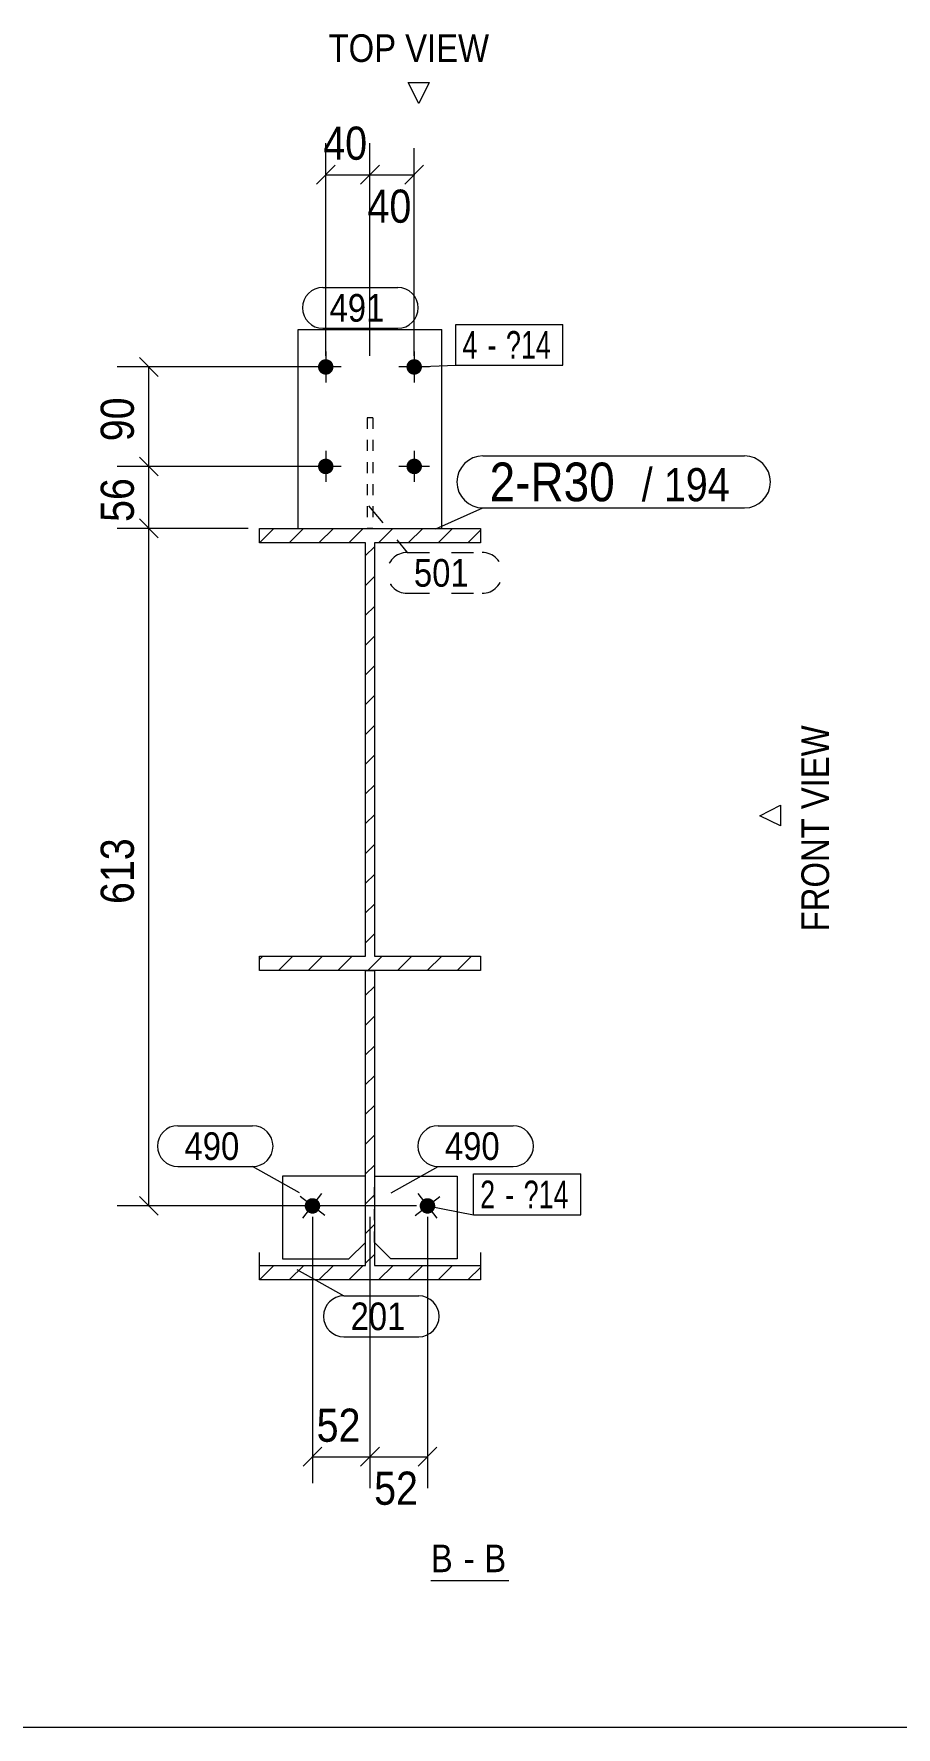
# Model space of a CAD drawing. Header units: millimetres. Extents: x 2 to 1174, y 1 to 825.
# Drawn here: x 564.7 to 642.7, y 5 to 158.2 of the extents above; entities that cross this region are included whole.
import ezdxf

# ---------------------------------------------------------------- set-up
doc = ezdxf.new("R2010")
doc.units = ezdxf.units.MM
for name, pattern in [('XKITLINE00', [0]), ('XKITLINE01', [4, 1, -1, 1, -1]), ('XKITLINE02', [4, 2, -2])]:
    doc.linetypes.add(name, pattern=pattern)
for name, color, linetype, lineweight in [('Bolt', 3, 'Continuous', 0), ('BoltMark', 7, 'Continuous', 0), ('Dimensions', 7, 'Continuous', 0), ('DrawingSheet', 5, 'Continuous', 0), ('OtherObjectType', 7, 'Continuous', 0), ('Part', 2, 'Continuous', 0), ('PartMark', 7, 'Continuous', 0)]:
    doc.layers.add(name, color=color, linetype=linetype, lineweight=lineweight)
doc.styles.add('ARIAL', font='ARIAL.TTF')
doc.styles.add('ARIAL_NARROW', font='ARIALN.TTF')

# ---------------------------------------------------------------- blocks, each defined once
blk = doc.blocks.new('*A4')
at = {"layer": 'Part', "color": 7, "linetype": 'XKITLINE00', "lineweight": 0}
for p, q in [((585.07, 112.17), (586.37, 113.47)), ((587.77, 112.17), (589.07, 113.47)), ((590.46, 112.17), (591.76, 113.47)), ((593.16, 112.17), (594.46, 113.47)), ((595.85, 112.17), (597.15, 113.47)), ((598.54, 112.17), (599.84, 113.47)), ((601.24, 112.17), (602.54, 113.47)), ((585.07, 112.17), (585.07, 112.17)), ((603.93, 112.17), (605.07, 113.31)), ((594.67, 111), (595.47, 111.8)), ((594.67, 108.3), (595.47, 109.1)), ((594.67, 105.61), (595.47, 106.41)), ((594.67, 102.91), (595.47, 103.71)), ((594.67, 100.22), (595.47, 101.02)), ((594.67, 97.53), (595.47, 98.33)), ((594.67, 94.83), (595.47, 95.63)), ((594.67, 92.14), (595.47, 92.94)), ((594.67, 89.44), (595.47, 90.24)), ((594.67, 86.75), (595.47, 87.55)), ((594.67, 84.06), (595.47, 84.86)), ((594.67, 81.36), (595.47, 82.16)), ((594.67, 78.67), (595.47, 79.47)), ((594.67, 75.97), (595.47, 76.77)), ((585.07, 74.46), (585.39, 74.77)), ((586.79, 73.47), (588.09, 74.77)), ((589.48, 73.47), (590.78, 74.77)), ((592.17, 73.47), (593.47, 74.77)), ((594.87, 73.47), (596.17, 74.77)), ((597.56, 73.47), (598.86, 74.77)), ((600.26, 73.47), (601.56, 74.77)), ((602.95, 73.47), (604.25, 74.77))]:
    blk.add_line(p, q, dxfattribs=at)
blk = doc.blocks.new('*A5')
at = {"layer": 'Part', "color": 7, "linetype": 'XKITLINE00', "lineweight": 0}
for p, q in [((594.67, 71.22), (595.47, 72.02)), ((594.67, 68.53), (595.47, 69.33)), ((594.67, 65.83), (595.47, 66.63)), ((594.67, 63.14), (595.47, 63.94)), ((594.67, 60.45), (595.47, 61.25)), ((594.67, 57.75), (595.47, 58.55)), ((594.67, 55.06), (595.47, 55.86)), ((594.67, 52.36), (595.47, 53.16)), ((594.67, 49.67), (595.47, 50.47)), ((594.67, 46.98), (595.47, 47.78)), ((585.07, 45.46), (586.38, 46.77)), ((587.77, 45.46), (589.08, 46.77)), ((590.46, 45.46), (591.77, 46.77)), ((593.16, 45.46), (594.47, 46.77)), ((595.85, 45.46), (597.16, 46.77)), ((598.54, 45.46), (599.85, 46.77)), ((601.24, 45.46), (602.55, 46.77)), ((603.93, 45.46), (605.07, 46.6))]:
    blk.add_line(p, q, dxfattribs=at)
blk = doc.blocks.new('*A183')
at = {"layer": 'Bolt'}
for points in [[(591.77, 128.04), (591.77, 128), (591.77, 127.97), (591.76, 127.94), (591.75, 127.9), (591.74, 127.87), (591.73, 127.84), (591.72, 127.81), (591.71, 127.77), (591.69, 127.74), (591.67, 127.71), (591.66, 127.68), (591.64, 127.66), (591.62, 127.63), (591.59, 127.6), (591.57, 127.58), (591.54, 127.55), (591.52, 127.53), (591.49, 127.51), (591.46, 127.49), (591.43, 127.47), (591.4, 127.46), (591.37, 127.44), (591.34, 127.43), (591.31, 127.41), (591.28, 127.4), (591.24, 127.39), (591.21, 127.39), (591.18, 127.38), (591.14, 127.38), (591.11, 127.37), (591.07, 127.37), (591.04, 127.37), (591.01, 127.38), (590.97, 127.38), (590.94, 127.39), (590.9, 127.39), (590.87, 127.4), (590.84, 127.41), (590.81, 127.43), (590.77, 127.44), (590.74, 127.46), (590.71, 127.47), (590.69, 127.49), (590.66, 127.51), (590.63, 127.53), (590.6, 127.55), (590.58, 127.58), (590.56, 127.6), (590.53, 127.63), (590.51, 127.66), (590.49, 127.68), (590.47, 127.71), (590.46, 127.74), (590.44, 127.77), (590.43, 127.81), (590.41, 127.84), (590.4, 127.87), (590.39, 127.9), (590.39, 127.94), (590.38, 127.97), (590.38, 128), (590.37, 128.04), (590.37, 128.07), (590.37, 128.11), (590.38, 128.14), (590.38, 128.18), (590.39, 128.21), (590.39, 128.24), (590.4, 128.28), (590.41, 128.31), (590.43, 128.34), (590.44, 128.37), (590.46, 128.4), (590.47, 128.43), (590.49, 128.46), (590.51, 128.49), (590.53, 128.52), (590.56, 128.54), (590.58, 128.57), (590.6, 128.59), (590.63, 128.61), (590.66, 128.64), (590.69, 128.66), (590.71, 128.67), (590.74, 128.69), (590.77, 128.71), (590.81, 128.72), (590.84, 128.73), (590.87, 128.74), (590.9, 128.75), (590.94, 128.76), (590.97, 128.77), (591.01, 128.77), (591.04, 128.77), (591.07, 128.77), (591.11, 128.77), (591.14, 128.77), (591.18, 128.77), (591.21, 128.76), (591.24, 128.75), (591.28, 128.74), (591.31, 128.73), (591.34, 128.72), (591.37, 128.71), (591.4, 128.69), (591.43, 128.67), (591.46, 128.66), (591.49, 128.64), (591.52, 128.61), (591.54, 128.59), (591.57, 128.57), (591.59, 128.54), (591.62, 128.52), (591.64, 128.49), (591.66, 128.46), (591.67, 128.43), (591.69, 128.4), (591.71, 128.37), (591.72, 128.34), (591.73, 128.31), (591.74, 128.28), (591.75, 128.24), (591.76, 128.21), (591.77, 128.18), (591.77, 128.14), (591.77, 128.11), (591.77, 128.07)], [(599.77, 128.04), (599.77, 128), (599.77, 127.97), (599.76, 127.94), (599.75, 127.9), (599.74, 127.87), (599.73, 127.84), (599.72, 127.81), (599.71, 127.77), (599.69, 127.74), (599.67, 127.71), (599.66, 127.68), (599.64, 127.66), (599.62, 127.63), (599.59, 127.6), (599.57, 127.58), (599.54, 127.55), (599.52, 127.53), (599.49, 127.51), (599.46, 127.49), (599.43, 127.47), (599.4, 127.46), (599.37, 127.44), (599.34, 127.43), (599.31, 127.41), (599.28, 127.4), (599.24, 127.39), (599.21, 127.39), (599.18, 127.38), (599.14, 127.38), (599.11, 127.37), (599.07, 127.37), (599.04, 127.37), (599.01, 127.38), (598.97, 127.38), (598.94, 127.39), (598.9, 127.39), (598.87, 127.4), (598.84, 127.41), (598.81, 127.43), (598.77, 127.44), (598.74, 127.46), (598.71, 127.47), (598.69, 127.49), (598.66, 127.51), (598.63, 127.53), (598.6, 127.55), (598.58, 127.58), (598.56, 127.6), (598.53, 127.63), (598.51, 127.66), (598.49, 127.68), (598.47, 127.71), (598.46, 127.74), (598.44, 127.77), (598.43, 127.81), (598.41, 127.84), (598.4, 127.87), (598.39, 127.9), (598.39, 127.94), (598.38, 127.97), (598.38, 128), (598.37, 128.04), (598.37, 128.07), (598.37, 128.11), (598.38, 128.14), (598.38, 128.18), (598.39, 128.21), (598.39, 128.24), (598.4, 128.28), (598.41, 128.31), (598.43, 128.34), (598.44, 128.37), (598.46, 128.4), (598.47, 128.43), (598.49, 128.46), (598.51, 128.49), (598.53, 128.52), (598.56, 128.54), (598.58, 128.57), (598.6, 128.59), (598.63, 128.61), (598.66, 128.64), (598.69, 128.66), (598.71, 128.67), (598.74, 128.69), (598.77, 128.71), (598.81, 128.72), (598.84, 128.73), (598.87, 128.74), (598.9, 128.75), (598.94, 128.76), (598.97, 128.77), (599.01, 128.77), (599.04, 128.77), (599.07, 128.77), (599.11, 128.77), (599.14, 128.77), (599.18, 128.77), (599.21, 128.76), (599.24, 128.75), (599.28, 128.74), (599.31, 128.73), (599.34, 128.72), (599.37, 128.71), (599.4, 128.69), (599.43, 128.67), (599.46, 128.66), (599.49, 128.64), (599.52, 128.61), (599.54, 128.59), (599.57, 128.57), (599.59, 128.54), (599.62, 128.52), (599.64, 128.49), (599.66, 128.46), (599.67, 128.43), (599.69, 128.4), (599.71, 128.37), (599.72, 128.34), (599.73, 128.31), (599.74, 128.28), (599.75, 128.24), (599.76, 128.21), (599.77, 128.18), (599.77, 128.14), (599.77, 128.11), (599.77, 128.07)], [(591.77, 119.04), (591.77, 119), (591.77, 118.97), (591.76, 118.94), (591.75, 118.9), (591.74, 118.87), (591.73, 118.84), (591.72, 118.81), (591.71, 118.77), (591.69, 118.74), (591.67, 118.71), (591.66, 118.68), (591.64, 118.66), (591.62, 118.63), (591.59, 118.6), (591.57, 118.58), (591.54, 118.55), (591.52, 118.53), (591.49, 118.51), (591.46, 118.49), (591.43, 118.47), (591.4, 118.46), (591.37, 118.44), (591.34, 118.43), (591.31, 118.41), (591.28, 118.4), (591.24, 118.39), (591.21, 118.39), (591.18, 118.38), (591.14, 118.38), (591.11, 118.37), (591.07, 118.37), (591.04, 118.37), (591.01, 118.38), (590.97, 118.38), (590.94, 118.39), (590.9, 118.39), (590.87, 118.4), (590.84, 118.41), (590.81, 118.43), (590.77, 118.44), (590.74, 118.46), (590.71, 118.47), (590.69, 118.49), (590.66, 118.51), (590.63, 118.53), (590.6, 118.55), (590.58, 118.58), (590.56, 118.6), (590.53, 118.63), (590.51, 118.66), (590.49, 118.68), (590.47, 118.71), (590.46, 118.74), (590.44, 118.77), (590.43, 118.81), (590.41, 118.84), (590.4, 118.87), (590.39, 118.9), (590.39, 118.94), (590.38, 118.97), (590.38, 119), (590.37, 119.04), (590.37, 119.07), (590.37, 119.11), (590.38, 119.14), (590.38, 119.18), (590.39, 119.21), (590.39, 119.24), (590.4, 119.28), (590.41, 119.31), (590.43, 119.34), (590.44, 119.37), (590.46, 119.4), (590.47, 119.43), (590.49, 119.46), (590.51, 119.49), (590.53, 119.52), (590.56, 119.54), (590.58, 119.57), (590.6, 119.59), (590.63, 119.61), (590.66, 119.64), (590.69, 119.66), (590.71, 119.67), (590.74, 119.69), (590.77, 119.71), (590.81, 119.72), (590.84, 119.73), (590.87, 119.74), (590.9, 119.75), (590.94, 119.76), (590.97, 119.77), (591.01, 119.77), (591.04, 119.77), (591.07, 119.77), (591.11, 119.77), (591.14, 119.77), (591.18, 119.77), (591.21, 119.76), (591.24, 119.75), (591.28, 119.74), (591.31, 119.73), (591.34, 119.72), (591.37, 119.71), (591.4, 119.69), (591.43, 119.67), (591.46, 119.66), (591.49, 119.64), (591.52, 119.61), (591.54, 119.59), (591.57, 119.57), (591.59, 119.54), (591.62, 119.52), (591.64, 119.49), (591.66, 119.46), (591.67, 119.43), (591.69, 119.4), (591.71, 119.37), (591.72, 119.34), (591.73, 119.31), (591.74, 119.28), (591.75, 119.24), (591.76, 119.21), (591.77, 119.18), (591.77, 119.14), (591.77, 119.11), (591.77, 119.07)], [(599.77, 119.04), (599.77, 119), (599.77, 118.97), (599.76, 118.94), (599.75, 118.9), (599.74, 118.87), (599.73, 118.84), (599.72, 118.81), (599.71, 118.77), (599.69, 118.74), (599.67, 118.71), (599.66, 118.68), (599.64, 118.66), (599.62, 118.63), (599.59, 118.6), (599.57, 118.58), (599.54, 118.55), (599.52, 118.53), (599.49, 118.51), (599.46, 118.49), (599.43, 118.47), (599.4, 118.46), (599.37, 118.44), (599.34, 118.43), (599.31, 118.41), (599.28, 118.4), (599.24, 118.39), (599.21, 118.39), (599.18, 118.38), (599.14, 118.38), (599.11, 118.37), (599.07, 118.37), (599.04, 118.37), (599.01, 118.38), (598.97, 118.38), (598.94, 118.39), (598.9, 118.39), (598.87, 118.4), (598.84, 118.41), (598.81, 118.43), (598.77, 118.44), (598.74, 118.46), (598.71, 118.47), (598.69, 118.49), (598.66, 118.51), (598.63, 118.53), (598.6, 118.55), (598.58, 118.58), (598.56, 118.6), (598.53, 118.63), (598.51, 118.66), (598.49, 118.68), (598.47, 118.71), (598.46, 118.74), (598.44, 118.77), (598.43, 118.81), (598.41, 118.84), (598.4, 118.87), (598.39, 118.9), (598.39, 118.94), (598.38, 118.97), (598.38, 119), (598.37, 119.04), (598.37, 119.07), (598.37, 119.11), (598.38, 119.14), (598.38, 119.18), (598.39, 119.21), (598.39, 119.24), (598.4, 119.28), (598.41, 119.31), (598.43, 119.34), (598.44, 119.37), (598.46, 119.4), (598.47, 119.43), (598.49, 119.46), (598.51, 119.49), (598.53, 119.52), (598.56, 119.54), (598.58, 119.57), (598.6, 119.59), (598.63, 119.61), (598.66, 119.64), (598.69, 119.66), (598.71, 119.67), (598.74, 119.69), (598.77, 119.71), (598.81, 119.72), (598.84, 119.73), (598.87, 119.74), (598.9, 119.75), (598.94, 119.76), (598.97, 119.77), (599.01, 119.77), (599.04, 119.77), (599.07, 119.77), (599.11, 119.77), (599.14, 119.77), (599.18, 119.77), (599.21, 119.76), (599.24, 119.75), (599.28, 119.74), (599.31, 119.73), (599.34, 119.72), (599.37, 119.71), (599.4, 119.69), (599.43, 119.67), (599.46, 119.66), (599.49, 119.64), (599.52, 119.61), (599.54, 119.59), (599.57, 119.57), (599.59, 119.54), (599.62, 119.52), (599.64, 119.49), (599.66, 119.46), (599.67, 119.43), (599.69, 119.4), (599.71, 119.37), (599.72, 119.34), (599.73, 119.31), (599.74, 119.28), (599.75, 119.24), (599.76, 119.21), (599.77, 119.18), (599.77, 119.14), (599.77, 119.11), (599.77, 119.07)]]:
    blk.add_hatch(color=3, dxfattribs=at).paths.add_polyline_path(points, flags=17)
at = {"layer": 'Bolt', "color": 3, "linetype": 'XKITLINE00', "lineweight": 0}
for p, q in [((591.07, 129.47), (591.07, 126.67)), ((599.07, 129.47), (599.07, 126.67)), ((592.47, 128.07), (589.67, 128.07)), ((600.47, 128.07), (597.67, 128.07)), ((591.07, 120.47), (591.07, 117.67)), ((599.07, 120.47), (599.07, 117.67)), ((592.47, 119.07), (589.67, 119.07)), ((600.47, 119.07), (597.67, 119.07))]:
    blk.add_line(p, q, dxfattribs=at)
blk = doc.blocks.new('*A184')
at = {"layer": 'Bolt'}
blk.add_hatch(color=3, dxfattribs=at).paths.add_polyline_path([(589.42, 51.63), (589.39, 51.65), (589.37, 51.68), (589.34, 51.7), (589.32, 51.73), (589.3, 51.76), (589.28, 51.79), (589.27, 51.82), (589.25, 51.85), (589.23, 51.88), (589.22, 51.91), (589.21, 51.94), (589.2, 51.97), (589.19, 52.01), (589.18, 52.04), (589.18, 52.07), (589.18, 52.11), (589.17, 52.14), (589.17, 52.18), (589.18, 52.21), (589.18, 52.25), (589.18, 52.28), (589.19, 52.31), (589.2, 52.35), (589.21, 52.38), (589.22, 52.41), (589.23, 52.44), (589.25, 52.47), (589.26, 52.51), (589.28, 52.53), (589.3, 52.56), (589.32, 52.59), (589.34, 52.62), (589.37, 52.64), (589.39, 52.67), (589.42, 52.69), (589.44, 52.71), (589.47, 52.73), (589.5, 52.75), (589.53, 52.77), (589.56, 52.79), (589.59, 52.8), (589.62, 52.81), (589.65, 52.83), (589.69, 52.84), (589.72, 52.84), (589.75, 52.85), (589.79, 52.86), (589.82, 52.86), (589.86, 52.86), (589.89, 52.86), (589.92, 52.86), (589.96, 52.86), (589.99, 52.85), (590.03, 52.84), (590.06, 52.84), (590.09, 52.83), (590.12, 52.81), (590.16, 52.8), (590.19, 52.79), (590.22, 52.77), (590.25, 52.75), (590.28, 52.73), (590.3, 52.71), (590.33, 52.69), (590.36, 52.67), (590.38, 52.64), (590.4, 52.62), (590.43, 52.59), (590.45, 52.57), (590.46, 52.54), (590.48, 52.51), (590.5, 52.48), (590.51, 52.45), (590.53, 52.41), (590.54, 52.38), (590.55, 52.35), (590.56, 52.32), (590.56, 52.28), (590.57, 52.25), (590.57, 52.21), (590.57, 52.18), (590.57, 52.15), (590.57, 52.11), (590.57, 52.08), (590.56, 52.04), (590.56, 52.01), (590.55, 51.98), (590.54, 51.94), (590.53, 51.91), (590.51, 51.88), (590.5, 51.85), (590.48, 51.82), (590.47, 51.79), (590.45, 51.76), (590.43, 51.73), (590.4, 51.7), (590.38, 51.68), (590.36, 51.66), (590.33, 51.63), (590.31, 51.61), (590.28, 51.59), (590.25, 51.57), (590.22, 51.55), (590.19, 51.54), (590.16, 51.52), (590.13, 51.51), (590.09, 51.5), (590.06, 51.49), (590.03, 51.48), (589.99, 51.47), (589.96, 51.47), (589.93, 51.46), (589.89, 51.46), (589.86, 51.46), (589.82, 51.46), (589.79, 51.47), (589.76, 51.47), (589.72, 51.48), (589.69, 51.49), (589.66, 51.5), (589.62, 51.51), (589.59, 51.52), (589.56, 51.54), (589.53, 51.55), (589.5, 51.57), (589.47, 51.59), (589.44, 51.61)], flags=17)
at = {"layer": 'Bolt', "color": 3, "linetype": 'XKITLINE00', "lineweight": 0}
for p, q in [((590.98, 51.3), (588.77, 53.02)), ((589.01, 51.06), (590.73, 53.27))]:
    blk.add_line(p, q, dxfattribs=at)
blk = doc.blocks.new('*A185')
at = {"layer": 'Bolt'}
blk.add_hatch(color=3, dxfattribs=at).paths.add_polyline_path([(599.87, 52.73), (599.9, 52.75), (599.93, 52.77), (599.96, 52.79), (599.99, 52.8), (600.02, 52.81), (600.06, 52.83), (600.09, 52.84), (600.12, 52.84), (600.16, 52.85), (600.19, 52.86), (600.22, 52.86), (600.26, 52.86), (600.29, 52.86), (600.33, 52.86), (600.36, 52.86), (600.39, 52.85), (600.43, 52.84), (600.46, 52.84), (600.49, 52.83), (600.53, 52.81), (600.56, 52.8), (600.59, 52.79), (600.62, 52.77), (600.65, 52.75), (600.68, 52.73), (600.71, 52.71), (600.73, 52.69), (600.76, 52.67), (600.78, 52.64), (600.8, 52.62), (600.83, 52.59), (600.85, 52.56), (600.87, 52.53), (600.88, 52.51), (600.9, 52.47), (600.91, 52.44), (600.93, 52.41), (600.94, 52.38), (600.95, 52.35), (600.96, 52.31), (600.96, 52.28), (600.97, 52.25), (600.97, 52.21), (600.97, 52.18), (600.97, 52.14), (600.97, 52.11), (600.97, 52.07), (600.96, 52.04), (600.96, 52.01), (600.95, 51.97), (600.94, 51.94), (600.93, 51.91), (600.91, 51.88), (600.9, 51.85), (600.88, 51.82), (600.86, 51.79), (600.85, 51.76), (600.83, 51.73), (600.8, 51.7), (600.78, 51.68), (600.76, 51.65), (600.73, 51.63), (600.7, 51.61), (600.68, 51.59), (600.65, 51.57), (600.62, 51.55), (600.59, 51.54), (600.56, 51.52), (600.52, 51.51), (600.49, 51.5), (600.46, 51.49), (600.43, 51.48), (600.39, 51.47), (600.36, 51.47), (600.32, 51.46), (600.29, 51.46), (600.26, 51.46), (600.22, 51.46), (600.19, 51.47), (600.15, 51.47), (600.12, 51.48), (600.09, 51.49), (600.05, 51.5), (600.02, 51.51), (599.99, 51.52), (599.96, 51.54), (599.93, 51.55), (599.9, 51.57), (599.87, 51.59), (599.84, 51.61), (599.82, 51.63), (599.79, 51.66), (599.77, 51.68), (599.74, 51.7), (599.72, 51.73), (599.7, 51.76), (599.68, 51.79), (599.66, 51.82), (599.65, 51.85), (599.63, 51.88), (599.62, 51.91), (599.61, 51.94), (599.6, 51.98), (599.59, 52.01), (599.58, 52.04), (599.58, 52.08), (599.58, 52.11), (599.57, 52.15), (599.57, 52.18), (599.58, 52.21), (599.58, 52.25), (599.58, 52.28), (599.59, 52.32), (599.6, 52.35), (599.61, 52.38), (599.62, 52.41), (599.63, 52.45), (599.65, 52.48), (599.67, 52.51), (599.68, 52.54), (599.7, 52.57), (599.72, 52.59), (599.74, 52.62), (599.77, 52.64), (599.79, 52.67), (599.82, 52.69), (599.84, 52.71)], flags=17)
at = {"layer": 'Bolt', "color": 3, "linetype": 'XKITLINE00', "lineweight": 0}
for p, q in [((599.17, 51.3), (601.38, 53.02)), ((599.41, 53.27), (601.13, 51.06))]:
    blk.add_line(p, q, dxfattribs=at)
blk = doc.blocks.new('*A186')
at = {"layer": 'Part', "color": 2, "linetype": 'XKITLINE00', "lineweight": 0}
for p, q in [((585.07, 112.17), (585.07, 113.47)), ((585.07, 113.47), (605.07, 113.47)), ((605.07, 113.47), (605.07, 112.17)), ((594.67, 112.17), (585.07, 112.17)), ((594.67, 74.77), (594.67, 112.17)), ((605.07, 112.17), (595.47, 112.17)), ((595.47, 112.17), (595.47, 74.77)), ((585.07, 73.47), (585.07, 74.77)), ((585.07, 74.77), (594.67, 74.77)), ((595.47, 74.77), (605.07, 74.77)), ((605.07, 74.77), (605.07, 73.47)), ((605.07, 73.47), (585.07, 73.47))]:
    blk.add_line(p, q, dxfattribs=at)
blk = doc.blocks.new('*A187')
at = {"layer": 'Part', "color": 2, "linetype": 'XKITLINE00', "lineweight": 0}
for p, q in [((588.57, 113.47), (588.57, 131.47)), ((588.57, 131.47), (601.57, 131.47)), ((601.57, 113.47), (601.57, 131.47))]:
    blk.add_line(p, q, dxfattribs=at)
at = {"layer": 'Part', "color": 7, "linetype": 'XKITLINE01', "lineweight": 0}
blk.add_line((588.57, 113.47), (601.57, 113.47), dxfattribs=at)
blk = doc.blocks.new('*A188')
at = {"layer": 'Part', "color": 2, "linetype": 'XKITLINE00', "lineweight": 0}
for p, q in [((594.67, 54.86), (587.17, 54.86)), ((587.17, 54.86), (587.17, 47.36)), ((593.17, 47.36), (594.67, 48.86)), ((587.17, 47.36), (593.17, 47.36))]:
    blk.add_line(p, q, dxfattribs=at)
at = {"layer": 'Part', "color": 7, "linetype": 'XKITLINE01', "lineweight": 0}
blk.add_line((594.67, 48.86), (594.67, 54.86), dxfattribs=at)
blk = doc.blocks.new('*A189')
at = {"layer": 'Part', "color": 7, "linetype": 'XKITLINE01', "lineweight": 0}
for p, q in [((595.32, 123.47), (594.82, 123.47)), ((594.82, 123.47), (594.82, 113.47)), ((595.32, 123.47), (595.32, 113.47)), ((595.32, 113.47), (594.82, 113.47))]:
    blk.add_line(p, q, dxfattribs=at)
blk = doc.blocks.new('*A190')
at = {"layer": 'Part', "color": 2, "linetype": 'XKITLINE00', "lineweight": 0}
for p, q in [((595.47, 54.86), (602.97, 54.86)), ((602.97, 54.86), (602.97, 47.36)), ((596.97, 47.36), (595.47, 48.86)), ((602.97, 47.36), (596.97, 47.36))]:
    blk.add_line(p, q, dxfattribs=at)
at = {"layer": 'Part', "color": 7, "linetype": 'XKITLINE01', "lineweight": 0}
blk.add_line((595.47, 48.86), (595.47, 54.86), dxfattribs=at)
blk = doc.blocks.new('*A191')
at = {"layer": 'Part', "color": 2, "linetype": 'XKITLINE00', "lineweight": 0}
for p, q in [((594.67, 46.77), (594.67, 73.47)), ((594.67, 73.47), (595.47, 73.47)), ((595.47, 73.47), (595.47, 46.77)), ((585.07, 45.46), (585.07, 47.96)), ((605.07, 47.96), (605.07, 45.46)), ((585.07, 46.77), (594.67, 46.77)), ((595.47, 46.77), (605.07, 46.77)), ((605.07, 45.46), (585.07, 45.46))]:
    blk.add_line(p, q, dxfattribs=at)
blk = doc.blocks.new('*A216')
at = {"layer": 'DrawingSheet', "color": 5, "linetype": 'XKITLINE00', "lineweight": 0}
blk.add_line((5, 5), (1174, 5), dxfattribs=at)
blk = doc.blocks.new('*A372')
at = {"layer": 'Dimensions', "color": 7, "linetype": 'XKITLINE00', "lineweight": 0}
for p, q in [((584.07, 113.47), (572.22, 113.47)), ((574.23, 114.32), (575.92, 112.62)), ((575.07, 52.16), (575.07, 113.47)), ((599.27, 52.16), (572.22, 52.16)), ((574.23, 53.01), (575.92, 51.31))]:
    blk.add_line(p, q, dxfattribs=at)
at = {"layer": 'Dimensions', "color": 3}
for p in [(575.07, 113.47), (575.07, 52.16)]:
    blk.add_point(p, dxfattribs=at)
at = {"layer": 'Dimensions', "color": 3, "style": 'ARIAL', "width": 0.85}
blk.add_text('613', height=3, rotation=90.0002, dxfattribs=at).set_placement((573.72, 79.48))
blk = doc.blocks.new('*A373')
at = {"layer": 'Dimensions', "color": 7, "linetype": 'XKITLINE00', "lineweight": 0}
for p, q in [((574.23, 119.92), (575.92, 118.22)), ((590.07, 119.07), (572.22, 119.07)), ((575.07, 113.47), (575.07, 119.07)), ((584.07, 113.47), (572.22, 113.47)), ((574.23, 114.32), (575.92, 112.62))]:
    blk.add_line(p, q, dxfattribs=at)
at = {"layer": 'Dimensions', "color": 3}
for p in [(575.07, 119.07), (575.07, 113.47)]:
    blk.add_point(p, dxfattribs=at)
at = {"layer": 'Dimensions', "color": 3, "style": 'ARIAL', "width": 0.85}
blk.add_text('56', height=3, rotation=90.0002, dxfattribs=at).set_placement((573.72, 114.05))
blk = doc.blocks.new('*A374')
at = {"layer": 'Dimensions', "color": 7, "linetype": 'XKITLINE00', "lineweight": 0}
for p, q in [((574.23, 128.92), (575.92, 127.22)), ((590.07, 128.07), (572.22, 128.07)), ((575.07, 119.07), (575.07, 128.07)), ((574.23, 119.92), (575.92, 118.22)), ((590.07, 119.07), (572.22, 119.07))]:
    blk.add_line(p, q, dxfattribs=at)
at = {"layer": 'Dimensions', "color": 3}
for p in [(575.07, 128.07), (575.07, 119.07)]:
    blk.add_point(p, dxfattribs=at)
at = {"layer": 'Dimensions', "color": 3, "style": 'ARIAL', "width": 0.85}
blk.add_text('90', height=3, rotation=90.0002, dxfattribs=at).set_placement((573.72, 121.35))
blk = doc.blocks.new('*A375')
at = {"layer": 'Dimensions', "color": 7, "linetype": 'XKITLINE00', "lineweight": 0}
for p, q in [((589.87, 51.16), (589.87, 27.07)), ((595.07, 51.16), (595.07, 27.07)), ((590.72, 30.32), (589.03, 28.62)), ((589.87, 29.47), (595.07, 29.47)), ((595.92, 30.32), (594.23, 28.62))]:
    blk.add_line(p, q, dxfattribs=at)
at = {"layer": 'Dimensions', "color": 3}
for p in [(589.87, 29.47), (595.07, 29.47)]:
    blk.add_point(p, dxfattribs=at)
at = {"layer": 'Dimensions', "color": 3, "style": 'ARIAL', "width": 0.85}
blk.add_text('52', height=3, dxfattribs=at).set_placement((590.25, 30.82))
blk = doc.blocks.new('*A376')
at = {"layer": 'Dimensions', "color": 7, "linetype": 'XKITLINE00', "lineweight": 0}
for p, q in [((595.07, 51.16), (595.07, 26.62)), ((600.27, 51.16), (600.27, 26.62)), ((595.92, 30.32), (594.23, 28.62)), ((595.07, 29.47), (600.27, 29.47)), ((601.12, 30.32), (599.43, 28.62))]:
    blk.add_line(p, q, dxfattribs=at)
at = {"layer": 'Dimensions', "color": 3}
for p in [(595.07, 29.47), (600.27, 29.47)]:
    blk.add_point(p, dxfattribs=at)
at = {"layer": 'Dimensions', "color": 3, "style": 'ARIAL', "width": 0.85}
blk.add_text('52', height=3, dxfattribs=at).set_placement((595.45, 25.12))
blk = doc.blocks.new('*A377')
at = {"layer": 'Dimensions', "color": 7, "linetype": 'XKITLINE00', "lineweight": 0}
for p, q in [((591.07, 129.07), (591.07, 148.32)), ((595.07, 129.07), (595.07, 148.32)), ((591.92, 146.32), (590.23, 144.62)), ((595.92, 146.32), (594.23, 144.62)), ((591.07, 145.47), (595.07, 145.47))]:
    blk.add_line(p, q, dxfattribs=at)
at = {"layer": 'Dimensions', "color": 3}
for p in [(591.07, 145.47), (595.07, 145.47)]:
    blk.add_point(p, dxfattribs=at)
at = {"layer": 'Dimensions', "color": 3, "style": 'ARIAL', "width": 0.85}
blk.add_text('40', height=3, dxfattribs=at).set_placement((590.85, 146.82))
blk = doc.blocks.new('*A378')
at = {"layer": 'Dimensions', "color": 7, "linetype": 'XKITLINE00', "lineweight": 0}
for p, q in [((595.07, 129.07), (595.07, 147.87)), ((599.07, 129.07), (599.07, 147.87)), ((595.92, 146.32), (594.23, 144.62)), ((599.92, 146.32), (598.23, 144.62)), ((595.07, 145.47), (599.07, 145.47))]:
    blk.add_line(p, q, dxfattribs=at)
at = {"layer": 'Dimensions', "color": 3}
for p in [(595.07, 145.47), (599.07, 145.47)]:
    blk.add_point(p, dxfattribs=at)
at = {"layer": 'Dimensions', "color": 3, "style": 'ARIAL', "width": 0.85}
blk.add_text('40', height=3, dxfattribs=at).set_placement((594.85, 141.12))
blk = doc.blocks.new('*A379')
at = {"layer": 'BoltMark', "color": 7, "linetype": 'XKITLINE00', "lineweight": 0}
for p, q in [((602.84, 131.92), (612.53, 131.92)), ((602.84, 128.22), (602.84, 131.92)), ((612.53, 128.22), (612.53, 131.92)), ((599.07, 128.07), (602.84, 128.22)), ((602.84, 128.22), (612.53, 128.22))]:
    blk.add_line(p, q, dxfattribs=at)
at = {"layer": 'BoltMark', "color": 3, "style": 'ARIAL_NARROW', "width": 0.85}
for s, p in [('4', (603.44, 128.82)), ('?14', (607.37, 128.82)), ('-', (605.71, 128.82))]:
    blk.add_text(s, height=2.5, dxfattribs=at).set_placement(p)
blk = doc.blocks.new('*A380')
at = {"layer": 'BoltMark', "color": 7, "linetype": 'XKITLINE00', "lineweight": 0}
for p, q in [((604.44, 55.05), (614.13, 55.05)), ((604.44, 51.35), (604.44, 55.05)), ((614.13, 51.35), (614.13, 55.05)), ((600.27, 52.16), (604.44, 51.35)), ((604.44, 51.35), (614.13, 51.35))]:
    blk.add_line(p, q, dxfattribs=at)
at = {"layer": 'BoltMark', "color": 3, "style": 'ARIAL_NARROW', "width": 0.85}
for s, p in [('2', (605.04, 51.95)), ('?14', (608.97, 51.95)), ('-', (607.31, 51.95))]:
    blk.add_text(s, height=2.5, dxfattribs=at).set_placement(p)
blk = doc.blocks.new('*A381')
at = {"layer": 'PartMark', "color": 7, "linetype": 'XKITLINE00', "lineweight": 0}
for p, q in [((601.25, 59.42), (608.01, 59.42)), ((597, 53.33), (601.25, 55.72)), ((601.25, 55.72), (608.01, 55.72))]:
    blk.add_line(p, q, dxfattribs=at)
for centre, start, end in [((601.25, 57.57), 90, 270), ((608.01, 57.57), 270, 90)]:
    blk.add_arc(centre, 1.85, start, end, dxfattribs=at)
at = {"layer": 'PartMark', "color": 3, "style": 'ARIAL', "width": 0.85}
blk.add_text('490', height=2.5, dxfattribs=at).set_placement((601.85, 56.32))
blk = doc.blocks.new('*A382')
at = {"layer": 'PartMark', "color": 7, "linetype": 'XKITLINE00', "lineweight": 0}
for p, q in [((588.47, 46.41), (592.72, 44.02)), ((592.72, 44.02), (599.48, 44.02)), ((592.72, 40.32), (599.48, 40.32))]:
    blk.add_line(p, q, dxfattribs=at)
for centre, start, end in [((592.72, 42.17), 90, 270), ((599.48, 42.17), 270, 90)]:
    blk.add_arc(centre, 1.85, start, end, dxfattribs=at)
at = {"layer": 'PartMark', "color": 3, "style": 'ARIAL', "width": 0.85}
blk.add_text('201', height=2.5, dxfattribs=at).set_placement((593.32, 40.92))
blk = doc.blocks.new('*A383')
at = {"layer": 'PartMark', "color": 7, "linetype": 'XKITLINE00', "lineweight": 0}
for p, q in [((590.82, 135.27), (597.59, 135.27)), ((590.82, 131.57), (597.59, 131.57))]:
    blk.add_line(p, q, dxfattribs=at)
for centre, start, end in [((590.82, 133.42), 90, 270), ((597.59, 133.42), 270, 90)]:
    blk.add_arc(centre, 1.85, start, end, dxfattribs=at)
at = {"layer": 'PartMark', "color": 3, "style": 'ARIAL', "width": 0.85}
blk.add_text('491', height=2.5, dxfattribs=at).set_placement((591.42, 132.17))
blk = doc.blocks.new('*A384')
at = {"layer": 'PartMark', "color": 7, "linetype": 'XKITLINE00', "lineweight": 0}
for p, q in [((577.7, 59.42), (584.46, 59.42)), ((577.7, 55.72), (584.46, 55.72)), ((588.7, 53.33), (584.46, 55.72))]:
    blk.add_line(p, q, dxfattribs=at)
for centre, start, end in [((577.7, 57.57), 90, 270), ((584.46, 57.57), 270, 90)]:
    blk.add_arc(centre, 1.85, start, end, dxfattribs=at)
at = {"layer": 'PartMark', "color": 3, "style": 'ARIAL', "width": 0.85}
blk.add_text('490', height=2.5, dxfattribs=at).set_placement((578.3, 56.32))
blk = doc.blocks.new('*A385')
at = {"layer": 'PartMark', "color": 7, "linetype": 'XKITLINE02', "lineweight": 0}
for p, q in [((594.95, 115.5), (598.45, 111.29)), ((598.45, 111.29), (605.22, 111.29)), ((598.45, 107.59), (605.22, 107.59))]:
    blk.add_line(p, q, dxfattribs=at)
for centre, start, end in [((598.45, 109.44), 90, 270), ((605.22, 109.44), 270, 90)]:
    blk.add_arc(centre, 1.85, start, end, dxfattribs=at)
at = {"layer": 'PartMark', "color": 3, "style": 'ARIAL', "width": 0.85}
blk.add_text('501', height=2.5, dxfattribs=at).set_placement((599.05, 108.19))
blk = doc.blocks.new('*A386')
at = {"layer": 'PartMark', "color": 7, "linetype": 'XKITLINE00', "lineweight": 0}
for p, q in [((605.29, 120.02), (628.94, 120.02)), ((601.04, 113.42), (605.29, 115.32)), ((605.29, 115.32), (628.94, 115.32))]:
    blk.add_line(p, q, dxfattribs=at)
for centre, start, end in [((605.29, 117.67), 90, 270), ((628.94, 117.67), 270, 90)]:
    blk.add_arc(centre, 2.35, start, end, dxfattribs=at)
at = {"layer": 'PartMark', "color": 1, "style": 'ARIAL', "width": 0.85}
blk.add_text('2-R30', height=3.5, dxfattribs=at).set_placement((605.89, 115.92))
at = {"layer": 'PartMark', "color": 3, "style": 'ARIAL', "width": 0.85}
for s, p in [('/', (619.65, 115.92)), ('194', (621.66, 115.92))]:
    blk.add_text(s, height=3, dxfattribs=at).set_placement(p)
blk = doc.blocks.new('*A387')
at = {"layer": 'OtherObjectType', "color": 7, "linetype": 'XKITLINE00', "lineweight": 0}
for p, q in [((599.48, 151.92), (598.54, 153.8)), ((598.54, 153.8), (600.42, 153.8)), ((600.42, 153.8), (599.48, 151.92)), ((599.48, 151.92), (599.48, 151.92)), ((630.34, 87.47), (632.21, 88.41)), ((632.21, 86.54), (630.34, 87.47)), ((630.34, 87.47), (630.34, 87.47)), ((632.21, 88.41), (632.21, 86.54)), ((600.58, 18.27), (607.63, 18.27))]:
    blk.add_line(p, q, dxfattribs=at)
at = {"layer": 'OtherObjectType', "color": 7, "style": 'ARIAL', "width": 0.85}
for s, p in [('TOP VIEW', (591.33, 155.67)), ('B', (600.58, 19.02)), ('B', (605.41, 19.02)), ('-', (603.55, 19.02))]:
    blk.add_text(s, height=2.5, dxfattribs=at).set_placement(p)
blk.add_text('FRONT VIEW', height=2.5, rotation=90, dxfattribs=at).set_placement((636.59, 77.01))

msp = doc.modelspace()

# ---------------------------------------------------------------- block references
at = {"lineweight": 0}
for name in ['*A216', '*A377', '*A378', '*A383', '*A379', '*A187', '*A374', '*A183', '*A189', '*A373', '*A386', '*A385', '*A372', '*A4', '*A186', '*A191', '*A5', '*A384', '*A381', '*A188', '*A190', '*A380', '*A184', '*A185', '*A375', '*A376', '*A382']:
    msp.add_blockref(name, (0, 0), dxfattribs=at)
at = {"layer": 'OtherObjectType', "lineweight": 0}
msp.add_blockref('*A387', (0, 0), dxfattribs=at)

doc.saveas('drawing.dxf')
